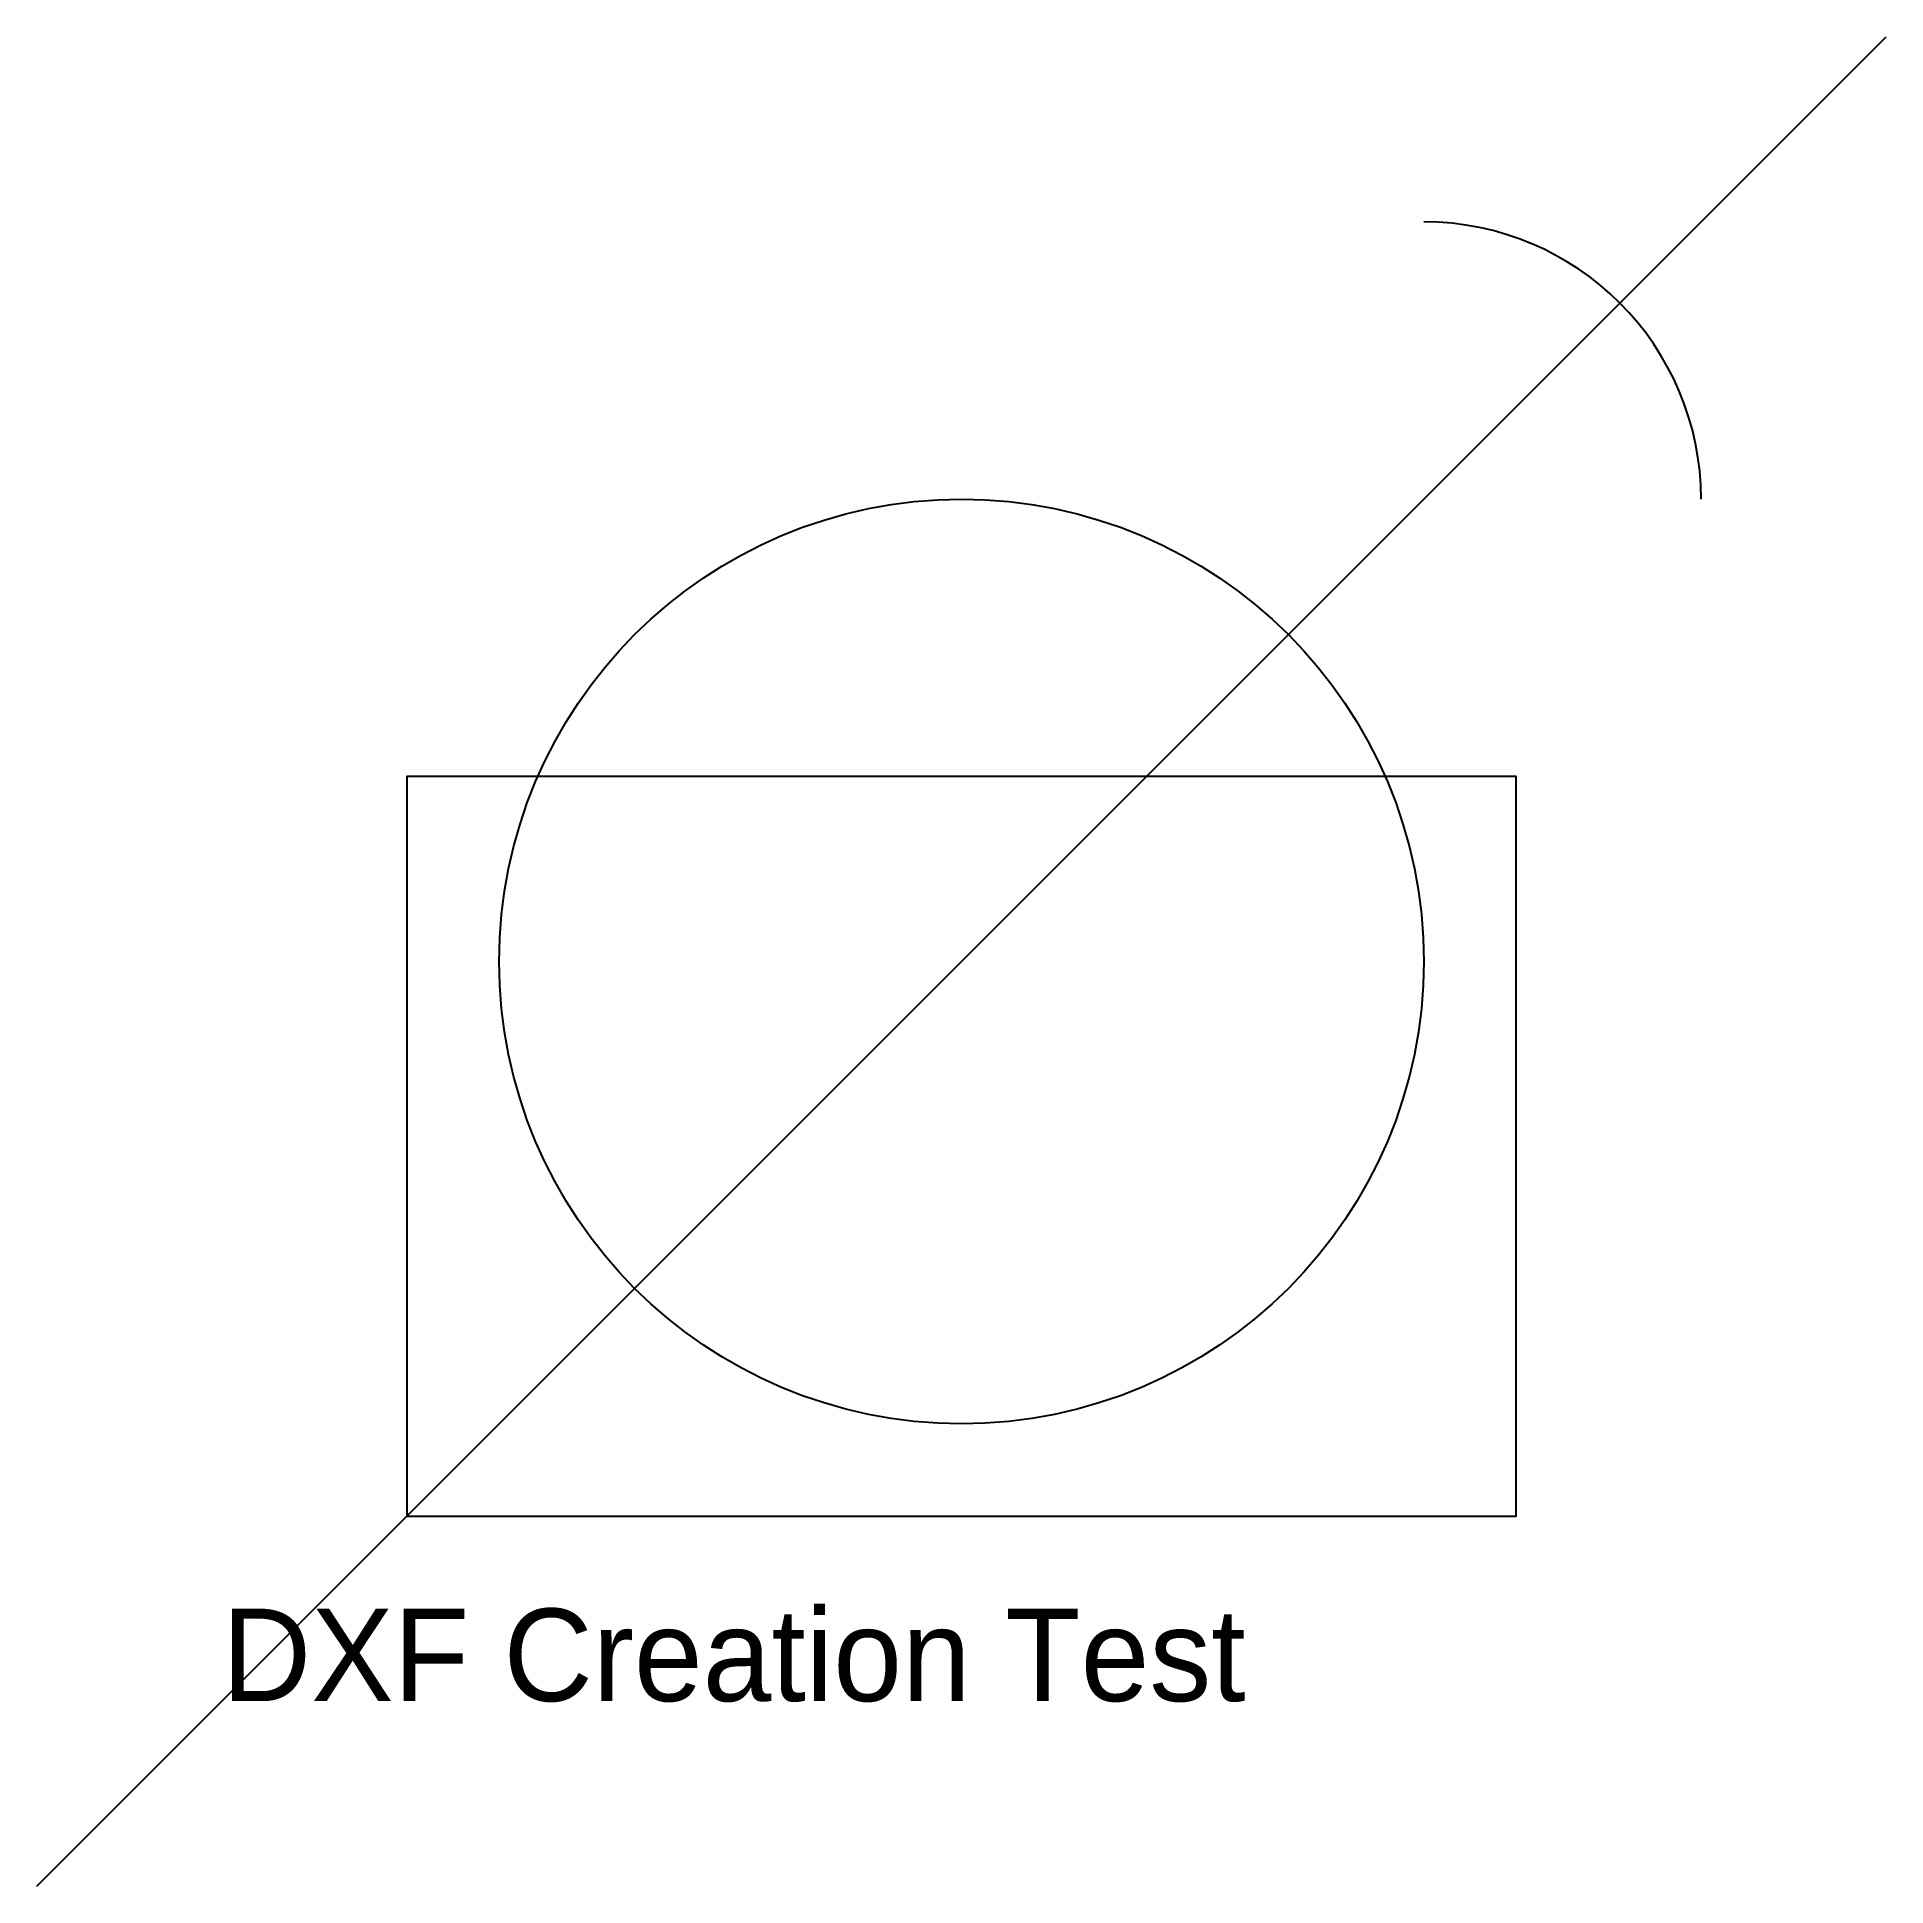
# Model space of a CAD drawing. Header units: millimetres. Extents: x 0 to 100, y 0 to 100.
import ezdxf

# ---------------------------------------------------------------- set-up
doc = ezdxf.new("R2010")
doc.units = ezdxf.units.MM

msp = doc.modelspace()

# ---------------------------------------------------------------- linework, layer by layer
msp.add_line((0, 0), (100, 100))
msp.add_lwpolyline([(20, 20), (80, 20), (80, 60), (20, 60), (20, 20)])
msp.add_circle((50, 50), 25)
msp.add_arc((75, 75), 15, 0, 90)

# ---------------------------------------------------------------- texts
msp.add_text('DXF Creation Test', height=5).set_placement((10, 10))

doc.saveas('drawing.dxf')
